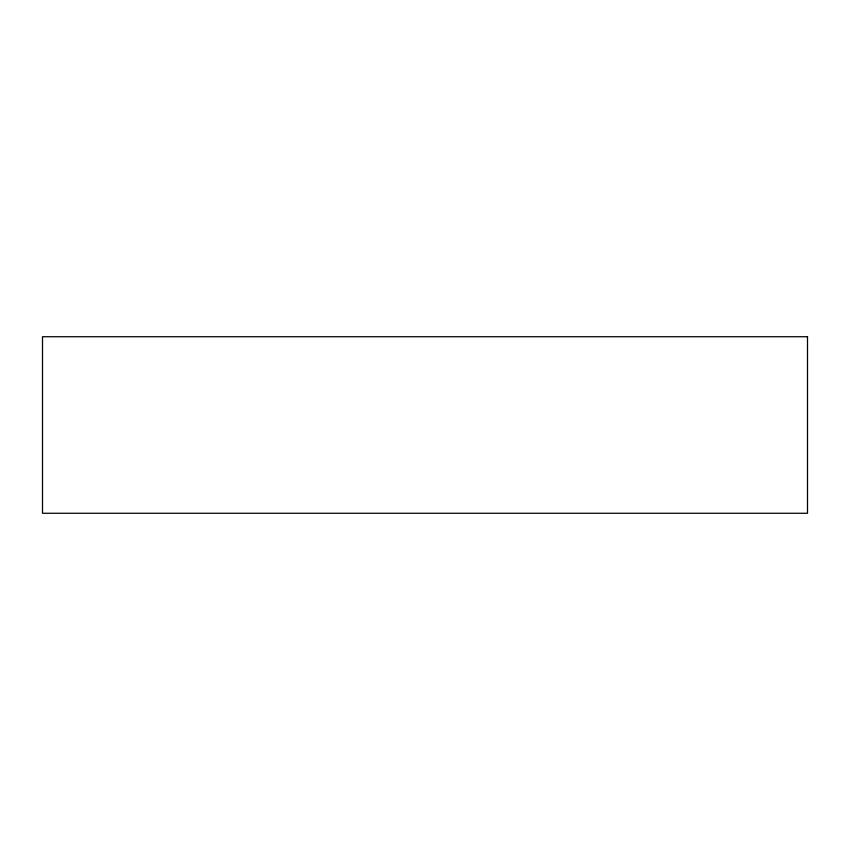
<?xml version="1.0" encoding="UTF-8"?>
<svg xmlns="http://www.w3.org/2000/svg" width="850" height="850" viewBox="0 0 850 850"><rect width="100%" height="100%" fill="white"/><g stroke="black" fill="none" stroke-linecap="round" stroke-linejoin="round"><path stroke-width="1.27" d="M807.5 336.728L42.5 336.728L42.5 513.273L807.5 513.273L807.5 336.728"/></g></svg>
